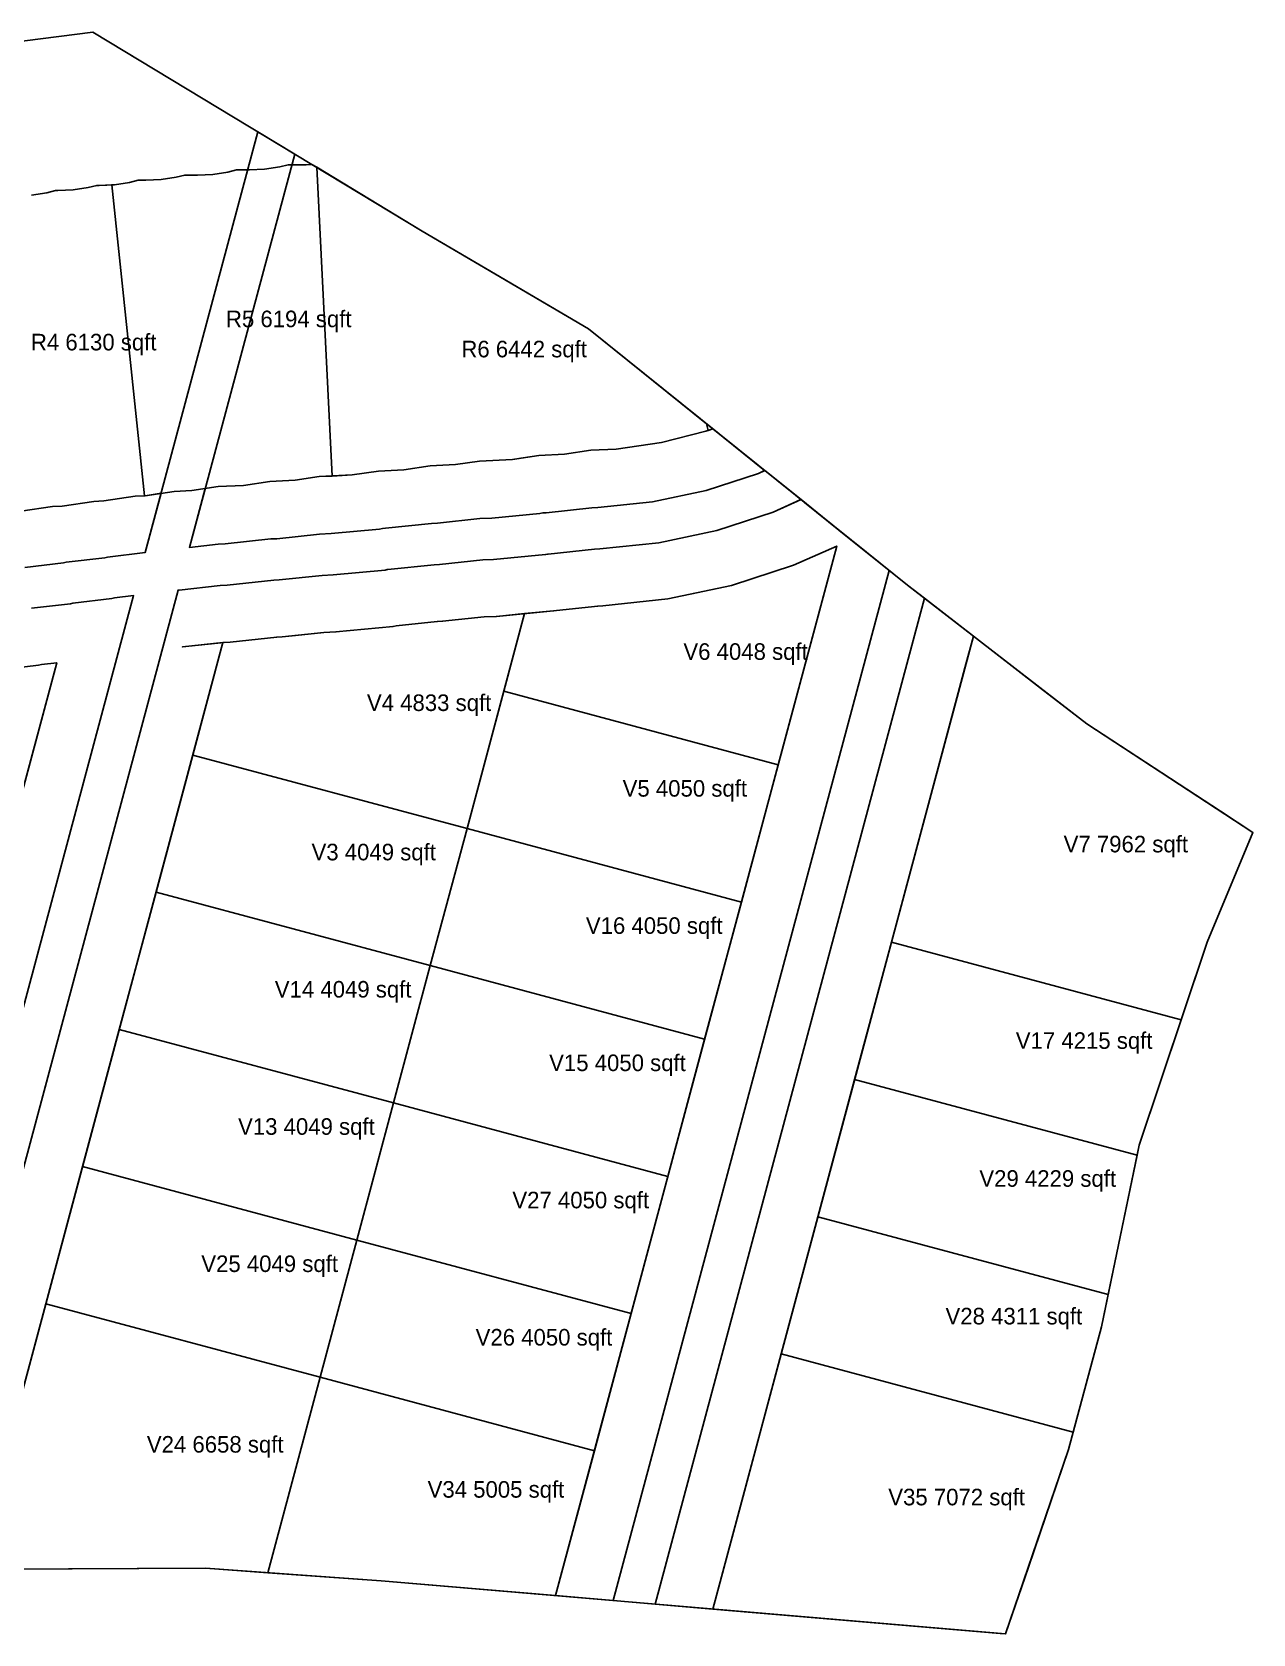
# Model space of a CAD drawing. Header units: metres. Extents: x 119 to 464, y -551 to -55.
# Drawn here: x 346.5 to 464.4, y -209.6 to -54.9 of the extents above; entities that cross this region are included whole.
import ezdxf

# ---------------------------------------------------------------- set-up
doc = ezdxf.new("R2010")
doc.units = ezdxf.units.M
for name, color, linetype in [('COLONY', 3, 'Continuous'), ('GARDENS', 82, 'Continuous'), ('PLOTS', 1, 'Continuous'), ('RIVER_PROMENADE', 62, 'Continuous'), ('ROADS', 8, 'Continuous'), ('TEXT', 7, 'Continuous')]:
    doc.layers.add(name, color=color, linetype=linetype)

msp = doc.modelspace()

# ---------------------------------------------------------------- linework, layer by layer
at = {"layer": 'COLONY'}
msp.add_lwpolyline([(331.12, -57.65), (352.37, -54.94), (384.19, -74.16), (400.25, -83.6), (431.09, -108.36), (448.39, -121.73), (464.45, -132.24), (460.01, -142.83), (453.45, -162.43), (449.83, -179.95), (446.64, -191.8), (440.55, -209.62), (380.23, -204.48), (363.26, -203.28), (343.39, -203.37)], dxfattribs=at)
at = {"layer": 'GARDENS'}
for points in [[(345.8, -106.64), (349.54, -106.2), (349.8, -106.14), (353.54, -105.7), (353.8, -105.64), (357.43, -105.21), (368.32, -64.58), (371.89, -66.73), (361.71, -104.7), (364.48, -104.4), (365.16, -104.36), (369.59, -103.89), (370.16, -103.86), (374.27, -103.42), (375.41, -103.37), (380.06, -102.93), (380.35, -102.88), (380.66, -102.86), (385.09, -102.39), (385.66, -102.36), (389.77, -101.92), (390.91, -101.87), (395.56, -101.43), (395.85, -101.38), (396.16, -101.36), (400.59, -100.89), (401.16, -100.86), (406.44, -100.3), (411.62, -99.2), (416.67, -97.56), (417.29, -97.28), (420.79, -100.09), (418.1, -101.29), (412.66, -103.06), (407.06, -104.25), (401.37, -104.85), (400.85, -104.88), (396.37, -105.35), (396.32, -105.35), (396.12, -105.39), (391.1, -105.86), (390.04, -105.91), (385.87, -106.35), (385.35, -106.38), (380.87, -106.85), (380.82, -106.85), (380.62, -106.89), (375.6, -107.36), (374.54, -107.41), (370.37, -107.85), (369.85, -107.88), (365.37, -108.35), (364.68, -108.39), (360.71, -108.83), (360.61, -108.83), (334.93, -204.67)], [(332.04, -200), (356.32, -109.36), (354.46, -109.58), (354.21, -109.64), (350.46, -110.08), (350.21, -110.14), (346.46, -110.58)]]:
    msp.add_lwpolyline(points, dxfattribs=at)
for points in [[(400.25, -83.6), (400.25, -83.6), (400.25, -83.6), (400.25, -83.6)], [(416.67, -97.56), (417.28, -97.28), (412.26, -93.25), (411.83, -93.4), (411.83, -93.4), (411.83, -93.4), (411.66, -92.76), (417.29, -97.28), (416.67, -97.56)], [(411.61, -93.48), (411.61, -93.48), (411.61, -93.48), (411.61, -93.48)], [(397.93, -95.71), (397.93, -95.71), (397.93, -95.71), (397.93, -95.71)], [(402.93, -95.21), (402.93, -95.21), (402.93, -95.21), (402.93, -95.21)], [(407.31, -94.56), (407.31, -94.56), (407.31, -94.56), (407.31, -94.56)], [(382.43, -97.21), (382.43, -97.21), (382.43, -97.21), (382.43, -97.21)], [(387.43, -96.71), (387.43, -96.71), (387.43, -96.71), (387.43, -96.71)], [(392.93, -96.21), (392.93, -96.21), (392.93, -96.21), (392.93, -96.21)], [(363.23, -99.02), (364.48, -98.83), (363.23, -99.02), (363.23, -99.02)], [(375.5, -97.81), (375.5, -97.81), (375.5, -97.81), (375.5, -97.81), (375.5, -97.81)], [(377.43, -97.71), (377.43, -97.71), (377.43, -97.71), (377.43, -97.71)], [(358.97, -99.48), (358.97, -99.48), (357.43, -99.71), (358.97, -99.48)], [(425.6, -103.96), (421.14, -100.38), (425.61, -103.96), (425.6, -103.96)], [(425.79, -104.1), (431.09, -108.36), (429.3, -106.93), (425.79, -104.1)], [(402.65, -206.39), (429.3, -106.93), (431.09, -108.36), (432.72, -109.62), (406.7, -206.74), (402.65, -206.39)], [(437.44, -113.27), (437.44, -113.27), (437.44, -113.27), (437.44, -113.27), (432.72, -109.62), (431.09, -108.36), (437.44, -113.27)], [(394.09, -111.1), (394.09, -111.1), (394.09, -111.1), (394.09, -111.1), (394.09, -111.1), (394.09, -111.1), (394.09, -111.1)], [(397.18, -110.79), (397.18, -110.79), (397.18, -110.79), (397.18, -110.79)], [(401.15, -110.37), (401.15, -110.37), (401.15, -110.37), (401.15, -110.37)], [(381.68, -112.29), (381.68, -112.29), (381.68, -112.29), (381.68, -112.29)], [(385.65, -111.87), (385.65, -111.87), (385.65, -111.87), (385.65, -111.87)], [(390.18, -111.42), (390.18, -111.42), (390.18, -111.42), (390.18, -111.42)], [(364.95, -113.88), (364.95, -113.88), (364.95, -113.88), (364.94, -113.89), (364.94, -113.89), (364.94, -113.89), (364.95, -113.89), (361.03, -114.32), (364.95, -113.88)], [(365.07, -113.87), (365.07, -113.87), (365.07, -113.87), (365.07, -113.87)], [(370.15, -113.37), (370.15, -113.37), (370.15, -113.37), (370.15, -113.37)], [(374.68, -112.92), (374.68, -112.92), (374.68, -112.92), (374.68, -112.92)], [(326.37, -199.91), (326.37, -199.91), (329.8, -187.11), (329.8, -187.11), (329.8, -187.11), (329.8, -187.11), (333.35, -173.86), (336.9, -160.61), (340.45, -147.36), (344, -134.11), (344, -134.11), (344, -134.11), (344, -134.11), (348.89, -115.84), (348.9, -115.84), (326.37, -199.91)], [(347.42, -116.01), (347.42, -116.01), (347.42, -116.01), (347.42, -116.01)], [(392.08, -118.6), (392.08, -118.6), (392.08, -118.6), (392.08, -118.6), (392.08, -118.6)], [(443.94, -118.29), (443.94, -118.29), (443.94, -118.29), (443.94, -118.29)], [(388.53, -131.85), (388.53, -131.85), (388.53, -131.85), (388.53, -131.85), (388.53, -131.85)], [(464.45, -132.24), (464.45, -132.24), (464.45, -132.24), (464.45, -132.24), (464.45, -132.24), (464.45, -132.24), (464.45, -132.24), (464.45, -132.24), (464.45, -132.24)], [(359.44, -134.46), (358.49, -138), (354.94, -151.24), (351.39, -164.49), (347.84, -177.74), (347.84, -177.74), (347.84, -177.74), (347.84, -177.74), (341.83, -200.16), (341.83, -200.16), (341.83, -200.16), (343.92, -200.19), (341.83, -200.16), (359.44, -134.46)], [(462.28, -137.41), (462.28, -137.41), (462.28, -137.41), (462.28, -137.41), (462.28, -137.41), (462.28, -137.41), (462.28, -137.41), (462.28, -137.41)], [(402.65, -206.39), (403.03, -206.42), (397.09, -205.92), (397.09, -205.92), (397.09, -205.92), (400.83, -191.94), (400.83, -191.94), (400.83, -191.94), (400.83, -191.94), (404.38, -178.69), (407.93, -165.44), (411.48, -152.19), (414.33, -141.57), (397.09, -205.91), (402.65, -206.39)], [(457.5, -150.33), (457.5, -150.33), (457.5, -150.33), (457.5, -150.33), (457.5, -150.33), (457.5, -150.33), (457.5, -150.33), (457.5, -150.33), (457.5, -150.33), (457.5, -150.33), (457.5, -150.33)], [(453.25, -163.39), (453.25, -163.39), (453.25, -163.39), (453.25, -163.39), (453.25, -163.39), (453.25, -163.39), (453.25, -163.39)], [(450.47, -176.84), (450.47, -176.84), (450.47, -176.84), (450.47, -176.84), (450.47, -176.84), (450.47, -176.84), (450.47, -176.84)], [(449.83, -179.95), (449.83, -179.95), (449.83, -179.95), (449.83, -179.95)], [(374.33, -184.84), (374.33, -184.84), (374.33, -184.84), (374.33, -184.84), (374.33, -184.84), (374.33, -184.84), (374.33, -184.84)], [(447.09, -190.14), (447.09, -190.14), (447.09, -190.14), (447.09, -190.14), (447.09, -190.14), (447.09, -190.14), (447.09, -190.14), (447.09, -190.14), (447.09, -190.14)], [(446.64, -191.8), (446.64, -191.8), (446.64, -191.8), (446.64, -191.8), (446.64, -191.8), (446.64, -191.8)], [(369.28, -203.71), (369.28, -203.71), (369.28, -203.71), (369.28, -203.71), (369.28, -203.71), (369.28, -203.71), (369.28, -203.71)], [(442.75, -203.17), (442.75, -203.17), (442.75, -203.17), (442.75, -203.17), (442.75, -203.17)], [(406.7, -206.73), (412.27, -207.21), (412.27, -207.21), (412.27, -207.21), (412.27, -207.21), (406.7, -206.74), (406.7, -206.73)], [(440.55, -209.62), (440.55, -209.62), (440.55, -209.62), (440.55, -209.62), (440.55, -209.62), (440.55, -209.62), (440.55, -209.62)]]:
    msp.add_lwpolyline(points, close=True, dxfattribs=at)
at = {"layer": 'PLOTS'}
for points in [[(354.47, -69.68), (355.93, -69.46), (356.76, -69.25), (357.5, -69.25), (358.97, -69.18), (360.43, -68.96), (361.26, -68.75), (362.5, -68.75), (363.97, -68.68), (365.43, -68.46), (366.26, -68.25), (367.5, -68.25), (368.97, -68.18), (370.43, -67.96), (371.26, -67.75), (373, -67.75), (373.54, -67.72), (374.01, -68), (375.5, -97.81), (374.23, -97.87), (371.93, -98.21), (369.48, -98.33), (366.93, -98.71), (364.48, -98.83), (361.93, -99.21), (360.23, -99.29), (357.43, -99.71), (357.36, -99.71), (354.21, -69.69), (354.47, -69.68)], [(374.01, -68), (374.01, -68), (384.19, -74.16), (384.19, -74.16), (391.28, -78.33), (400.25, -83.6), (400.25, -83.6), (411.65, -92.76), (411.66, -92.76), (411.66, -92.76), (411.83, -93.4), (411.83, -93.4), (411.83, -93.4), (411.61, -93.48), (411.61, -93.48), (407.31, -94.56), (407.31, -94.56), (402.93, -95.21), (402.93, -95.21), (400.48, -95.33), (400.48, -95.33), (397.93, -95.71), (397.93, -95.71), (395.48, -95.83), (395.48, -95.83), (393.73, -96.09), (392.93, -96.21), (392.93, -96.21), (389.73, -96.37), (389.73, -96.37), (387.43, -96.71), (387.43, -96.71), (384.98, -96.83), (384.98, -96.83), (382.43, -97.21), (382.43, -97.21), (379.98, -97.33), (379.98, -97.33), (377.43, -97.71), (377.43, -97.71), (375.5, -97.81), (375.5, -97.81), (375.5, -97.81), (374.01, -68), (374.01, -68)], [(418.58, -125.7), (418.58, -125.7), (392.08, -118.6), (392.08, -118.6), (392.08, -118.6), (394.09, -111.1), (394.09, -111.1), (394.09, -111.1), (396.89, -110.84), (396.89, -110.84), (397.18, -110.79), (397.18, -110.79), (401.15, -110.37), (401.15, -110.37), (401.66, -110.34), (401.66, -110.34), (407.92, -109.68), (407.92, -109.68), (410.08, -109.22), (414.08, -108.37), (414.08, -108.37), (420.07, -106.43), (420.07, -106.43), (424.24, -104.57), (424.24, -104.57), (424.24, -104.57), (418.58, -125.7), (418.58, -125.7)], [(388.53, -131.85), (388.53, -131.85), (362.04, -124.75), (362.04, -124.75), (362.04, -124.75), (364.95, -113.9), (364.95, -113.9), (364.95, -113.9), (364.95, -113.9), (364.95, -113.89), (364.95, -113.89), (364.95, -113.89), (364.95, -113.89), (364.95, -113.89), (364.94, -113.89), (364.94, -113.89), (364.94, -113.89), (364.95, -113.88), (364.95, -113.88), (364.95, -113.88), (365.07, -113.87), (365.07, -113.87), (365.66, -113.84), (365.66, -113.84), (370.15, -113.37), (370.15, -113.37), (370.66, -113.34), (370.66, -113.34), (371.96, -113.2), (374.68, -112.92), (374.68, -112.92), (375.86, -112.86), (375.86, -112.86), (381.39, -112.34), (381.39, -112.34), (381.68, -112.29), (381.68, -112.29), (385.65, -111.87), (385.65, -111.87), (386.16, -111.84), (386.16, -111.84), (390.18, -111.42), (390.18, -111.42), (391.36, -111.36), (391.36, -111.36), (394.09, -111.1), (394.09, -111.1), (394.09, -111.1), (388.53, -131.85), (388.53, -131.85)], [(457.5, -150.33), (457.5, -150.33), (457.5, -150.33), (429.52, -142.83), (429.52, -142.83), (429.52, -142.83), (429.52, -142.83), (429.52, -142.83), (429.52, -142.83), (429.52, -142.83), (433.07, -129.58), (433.07, -129.58), (433.07, -129.58), (433.07, -129.58), (433.07, -129.58), (433.07, -129.58), (436.62, -116.33), (436.62, -116.33), (436.62, -116.33), (436.62, -116.33), (437.44, -113.27), (437.44, -113.27), (437.44, -113.27), (437.44, -113.27), (437.44, -113.27), (437.44, -113.27), (437.44, -113.27), (443.94, -118.29), (443.94, -118.29), (443.94, -118.29), (443.94, -118.29), (448.39, -121.73), (448.39, -121.73), (448.39, -121.73), (448.39, -121.73), (448.39, -121.73), (448.39, -121.73), (448.39, -121.73), (448.39, -121.73), (461.31, -130.18), (464.45, -132.24), (464.45, -132.24), (464.45, -132.24), (464.45, -132.24), (464.45, -132.24), (464.45, -132.24), (464.45, -132.24), (462.28, -137.41), (462.28, -137.41), (462.28, -137.41), (462.28, -137.41), (462.28, -137.41), (462.28, -137.41), (462.28, -137.41), (460.01, -142.83), (460.01, -142.83), (460.01, -142.83), (460.01, -142.83), (460.01, -142.83), (460.01, -142.83), (460.01, -142.83), (460.01, -142.83), (457.5, -150.33), (457.5, -150.33), (457.5, -150.33), (457.5, -150.33), (457.5, -150.33)], [(388.53, -131.85), (392.08, -118.6), (418.58, -125.7), (415.03, -138.95), (388.53, -131.85)], [(358.49, -138), (362.04, -124.75), (388.53, -131.85), (384.98, -145.09), (358.49, -138)], [(384.98, -145.09), (388.53, -131.85), (415.03, -138.95), (411.48, -152.19), (384.98, -145.09)], [(354.94, -151.24), (358.49, -138), (384.98, -145.09), (381.43, -158.34), (354.94, -151.24)], [(453.25, -163.39), (453.25, -163.39), (425.97, -156.08), (425.97, -156.08), (425.97, -156.08), (429.52, -142.83), (429.52, -142.83), (429.52, -142.83), (457.5, -150.33), (457.5, -150.33), (457.5, -150.33), (453.45, -162.43), (453.45, -162.43), (453.25, -163.39), (453.25, -163.39)], [(381.43, -158.34), (384.98, -145.09), (411.48, -152.19), (407.93, -165.44), (381.43, -158.34)], [(351.39, -164.49), (354.94, -151.24), (381.43, -158.34), (377.88, -171.59), (351.39, -164.49)], [(450.47, -176.84), (450.47, -176.84), (422.42, -169.33), (422.42, -169.33), (422.42, -169.33), (425.97, -156.08), (425.97, -156.08), (425.97, -156.08), (453.25, -163.39), (453.25, -163.39), (453.25, -163.39), (450.47, -176.84), (450.47, -176.84)], [(377.88, -171.59), (381.43, -158.34), (407.93, -165.44), (404.38, -178.69), (377.88, -171.59)], [(347.84, -177.74), (351.39, -164.49), (377.88, -171.59), (374.33, -184.84), (347.84, -177.74)], [(447.09, -190.14), (447.09, -190.14), (418.87, -182.57), (418.87, -182.57), (418.87, -182.57), (422.42, -169.33), (422.42, -169.33), (422.42, -169.33), (450.47, -176.84), (450.47, -176.84), (450.47, -176.84), (449.83, -179.95), (449.83, -179.95), (447.09, -190.14), (447.09, -190.14)], [(374.33, -184.84), (377.88, -171.59), (404.38, -178.69), (400.83, -191.94), (374.33, -184.84)], [(412.27, -207.21), (412.27, -207.21), (412.27, -207.21), (412.27, -207.21), (412.27, -207.21), (412.27, -207.21), (412.27, -207.21), (412.27, -207.21), (412.27, -207.21), (412.27, -207.21), (412.27, -207.21), (415.32, -195.82), (415.32, -195.82), (415.32, -195.82), (415.32, -195.82), (418.87, -182.57), (418.87, -182.57), (418.87, -182.57), (418.87, -182.57), (418.87, -182.57), (447.09, -190.14), (447.09, -190.14), (447.09, -190.14), (447.09, -190.14), (447.09, -190.14), (446.64, -191.8), (446.64, -191.8), (446.64, -191.8), (446.64, -191.8), (442.75, -203.17), (442.75, -203.17), (442.75, -203.17), (442.75, -203.17), (440.55, -209.62), (440.55, -209.62), (440.55, -209.62), (440.55, -209.62), (440.55, -209.62), (440.03, -209.58), (412.27, -207.21), (412.27, -207.21)], [(369.28, -203.71), (369.28, -203.71), (374.33, -184.84), (374.33, -184.84), (374.33, -184.84), (400.83, -191.94), (400.83, -191.94), (400.83, -191.94), (397.09, -205.92), (397.09, -205.92), (397.09, -205.92), (380.23, -204.48), (380.23, -204.48), (369.28, -203.71), (369.28, -203.71)]]:
    msp.add_lwpolyline(points, close=True, dxfattribs=at)
for points in [[(346.47, -70.68), (347.93, -70.46), (348.76, -70.25), (349, -70.25), (350.47, -70.18), (351.93, -69.96), (352.76, -69.75), (353, -69.75), (354.21, -69.69), (357.36, -99.71), (356.48, -99.76), (353.43, -100.21), (352.48, -100.26), (349.43, -100.71), (348.48, -100.76), (345.43, -101.21)], [(343.42, -116.51), (347.14, -116.07), (347.14, -116.07), (347.42, -116.01), (347.42, -116.01), (348.89, -115.84), (348.89, -115.84), (348.89, -115.84), (344, -134.11)], [(341.83, -200.16), (347.84, -177.74), (347.84, -177.74), (347.84, -177.74), (374.33, -184.84), (374.33, -184.84), (374.33, -184.84), (369.28, -203.71), (369.28, -203.71), (369.28, -203.71), (363.26, -203.28), (363.26, -203.28), (343.95, -203.37)]]:
    msp.add_lwpolyline(points, dxfattribs=at)
at = {"layer": 'RIVER_PROMENADE'}
msp.add_lwpolyline([(331.12, -57.65), (352.37, -54.94), (373.54, -67.72), (373, -67.75), (371.26, -67.75), (370.43, -67.96), (368.97, -68.18), (367.5, -68.25), (366.26, -68.25), (365.43, -68.46), (363.97, -68.68), (362.5, -68.75), (361.26, -68.75), (360.43, -68.96), (358.97, -69.18), (357.5, -69.25), (356.76, -69.25), (355.93, -69.46), (354.47, -69.68), (353, -69.75), (352.76, -69.75), (351.93, -69.96), (350.47, -70.18), (349, -70.25), (348.76, -70.25), (347.93, -70.46), (346.47, -70.68)], dxfattribs=at)
at = {"layer": 'ROADS'}
for points in [[(364.48, -98.83), (366.93, -98.71), (369.48, -98.33), (371.93, -98.21), (374.23, -97.87), (377.43, -97.71), (379.98, -97.33), (382.43, -97.21), (384.98, -96.83), (387.43, -96.71), (389.73, -96.37), (392.93, -96.21), (395.48, -95.83), (397.93, -95.71), (400.48, -95.33), (402.93, -95.21), (407.31, -94.56), (411.61, -93.48), (412.26, -93.25), (417.28, -97.28), (416.67, -97.56), (411.62, -99.2), (406.44, -100.3), (401.16, -100.86), (400.59, -100.89), (396.16, -101.36), (395.85, -101.38), (395.56, -101.43), (390.91, -101.87), (389.77, -101.92), (385.66, -102.36), (385.09, -102.39), (380.66, -102.86), (380.35, -102.88), (380.06, -102.93), (375.41, -103.37), (374.27, -103.42), (370.16, -103.86), (369.59, -103.89), (365.16, -104.36), (364.48, -104.4), (361.71, -104.7), (363.23, -99.02), (364.48, -98.83)], [(437.44, -113.27), (412.27, -207.21), (406.7, -206.73), (432.72, -109.62), (437.44, -113.27)]]:
    msp.add_lwpolyline(points, close=True, dxfattribs=at)
for points in [[(334.93, -204.67), (360.61, -108.83), (360.71, -108.83), (364.68, -108.39), (365.37, -108.35), (369.85, -107.88), (370.37, -107.85), (374.54, -107.41), (375.6, -107.36), (380.62, -106.89), (380.82, -106.85), (380.87, -106.85), (385.35, -106.38), (385.87, -106.35), (390.04, -105.91), (391.1, -105.86), (396.12, -105.39), (396.32, -105.35), (396.37, -105.35), (400.85, -104.88), (401.37, -104.85), (407.06, -104.25), (412.66, -103.06), (418.1, -101.29), (420.78, -100.09), (420.79, -100.09), (420.79, -100.09), (425.6, -103.96), (425.61, -103.96), (429.3, -106.93), (402.65, -206.39), (397.09, -205.91), (424.24, -104.57), (420.07, -106.43), (414.08, -108.37), (407.92, -109.68), (401.66, -110.34), (401.15, -110.37), (397.18, -110.79), (396.89, -110.84), (391.36, -111.36), (390.18, -111.42), (386.16, -111.84), (385.65, -111.87), (381.68, -112.29), (381.39, -112.34), (375.86, -112.86), (374.68, -112.92), (370.66, -113.34), (370.15, -113.37), (365.66, -113.84), (365.07, -113.87), (361.03, -114.32), (364.95, -113.89), (341.83, -200.16)], [(345.43, -101.21), (348.48, -100.76), (349.43, -100.71), (352.48, -100.26), (353.43, -100.21), (356.48, -99.76), (357.43, -99.71), (358.97, -99.48), (357.43, -105.21), (353.8, -105.64), (353.54, -105.7), (349.8, -106.14), (349.54, -106.2), (345.8, -106.64)], [(346.46, -110.58), (350.21, -110.14), (350.46, -110.08), (354.21, -109.64), (354.46, -109.58), (356.32, -109.36), (332.04, -200)], [(326.37, -199.91), (348.9, -115.84), (347.42, -116.01), (347.14, -116.07), (343.42, -116.51)]]:
    msp.add_lwpolyline(points, dxfattribs=at)

# ---------------------------------------------------------------- texts
at = {"layer": 'TEXT'}
for s, p in [('R5 6194 sqft', (365.24, -83.44)), ('R4 6130 sqft', (346.4, -85.68)), ('R6 6442 sqft', (387.98, -86.35)), ('V6 4048 sqft', (409.43, -115.56)), ('V4 4833 sqft', (378.86, -120.5)), ('V5 4050 sqft', (403.56, -128.77)), ('V7 7962 sqft', (446.16, -134.15)), ('V3 4049 sqft', (373.51, -134.92)), ('V16 4050 sqft', (400.01, -142.02)), ('V14 4049 sqft', (369.96, -148.17)), ('V17 4215 sqft', (441.54, -153.12)), ('V15 4050 sqft', (396.46, -155.27)), ('V13 4049 sqft', (366.41, -161.42)), ('V29 4229 sqft', (438.02, -166.44)), ('V27 4050 sqft', (392.91, -168.52)), ('V25 4049 sqft', (362.86, -174.67)), ('V28 4311 sqft', (434.75, -179.73)), ('V26 4050 sqft', (389.36, -181.77)), ('V24 6658 sqft', (357.6, -192.11)), ('V34 5005 sqft', (384.72, -196.46)), ('V35 7072 sqft', (429.22, -197.2))]:
    msp.add_text(s, height=1.6, dxfattribs=at).set_placement(p)

doc.saveas('drawing.dxf')
